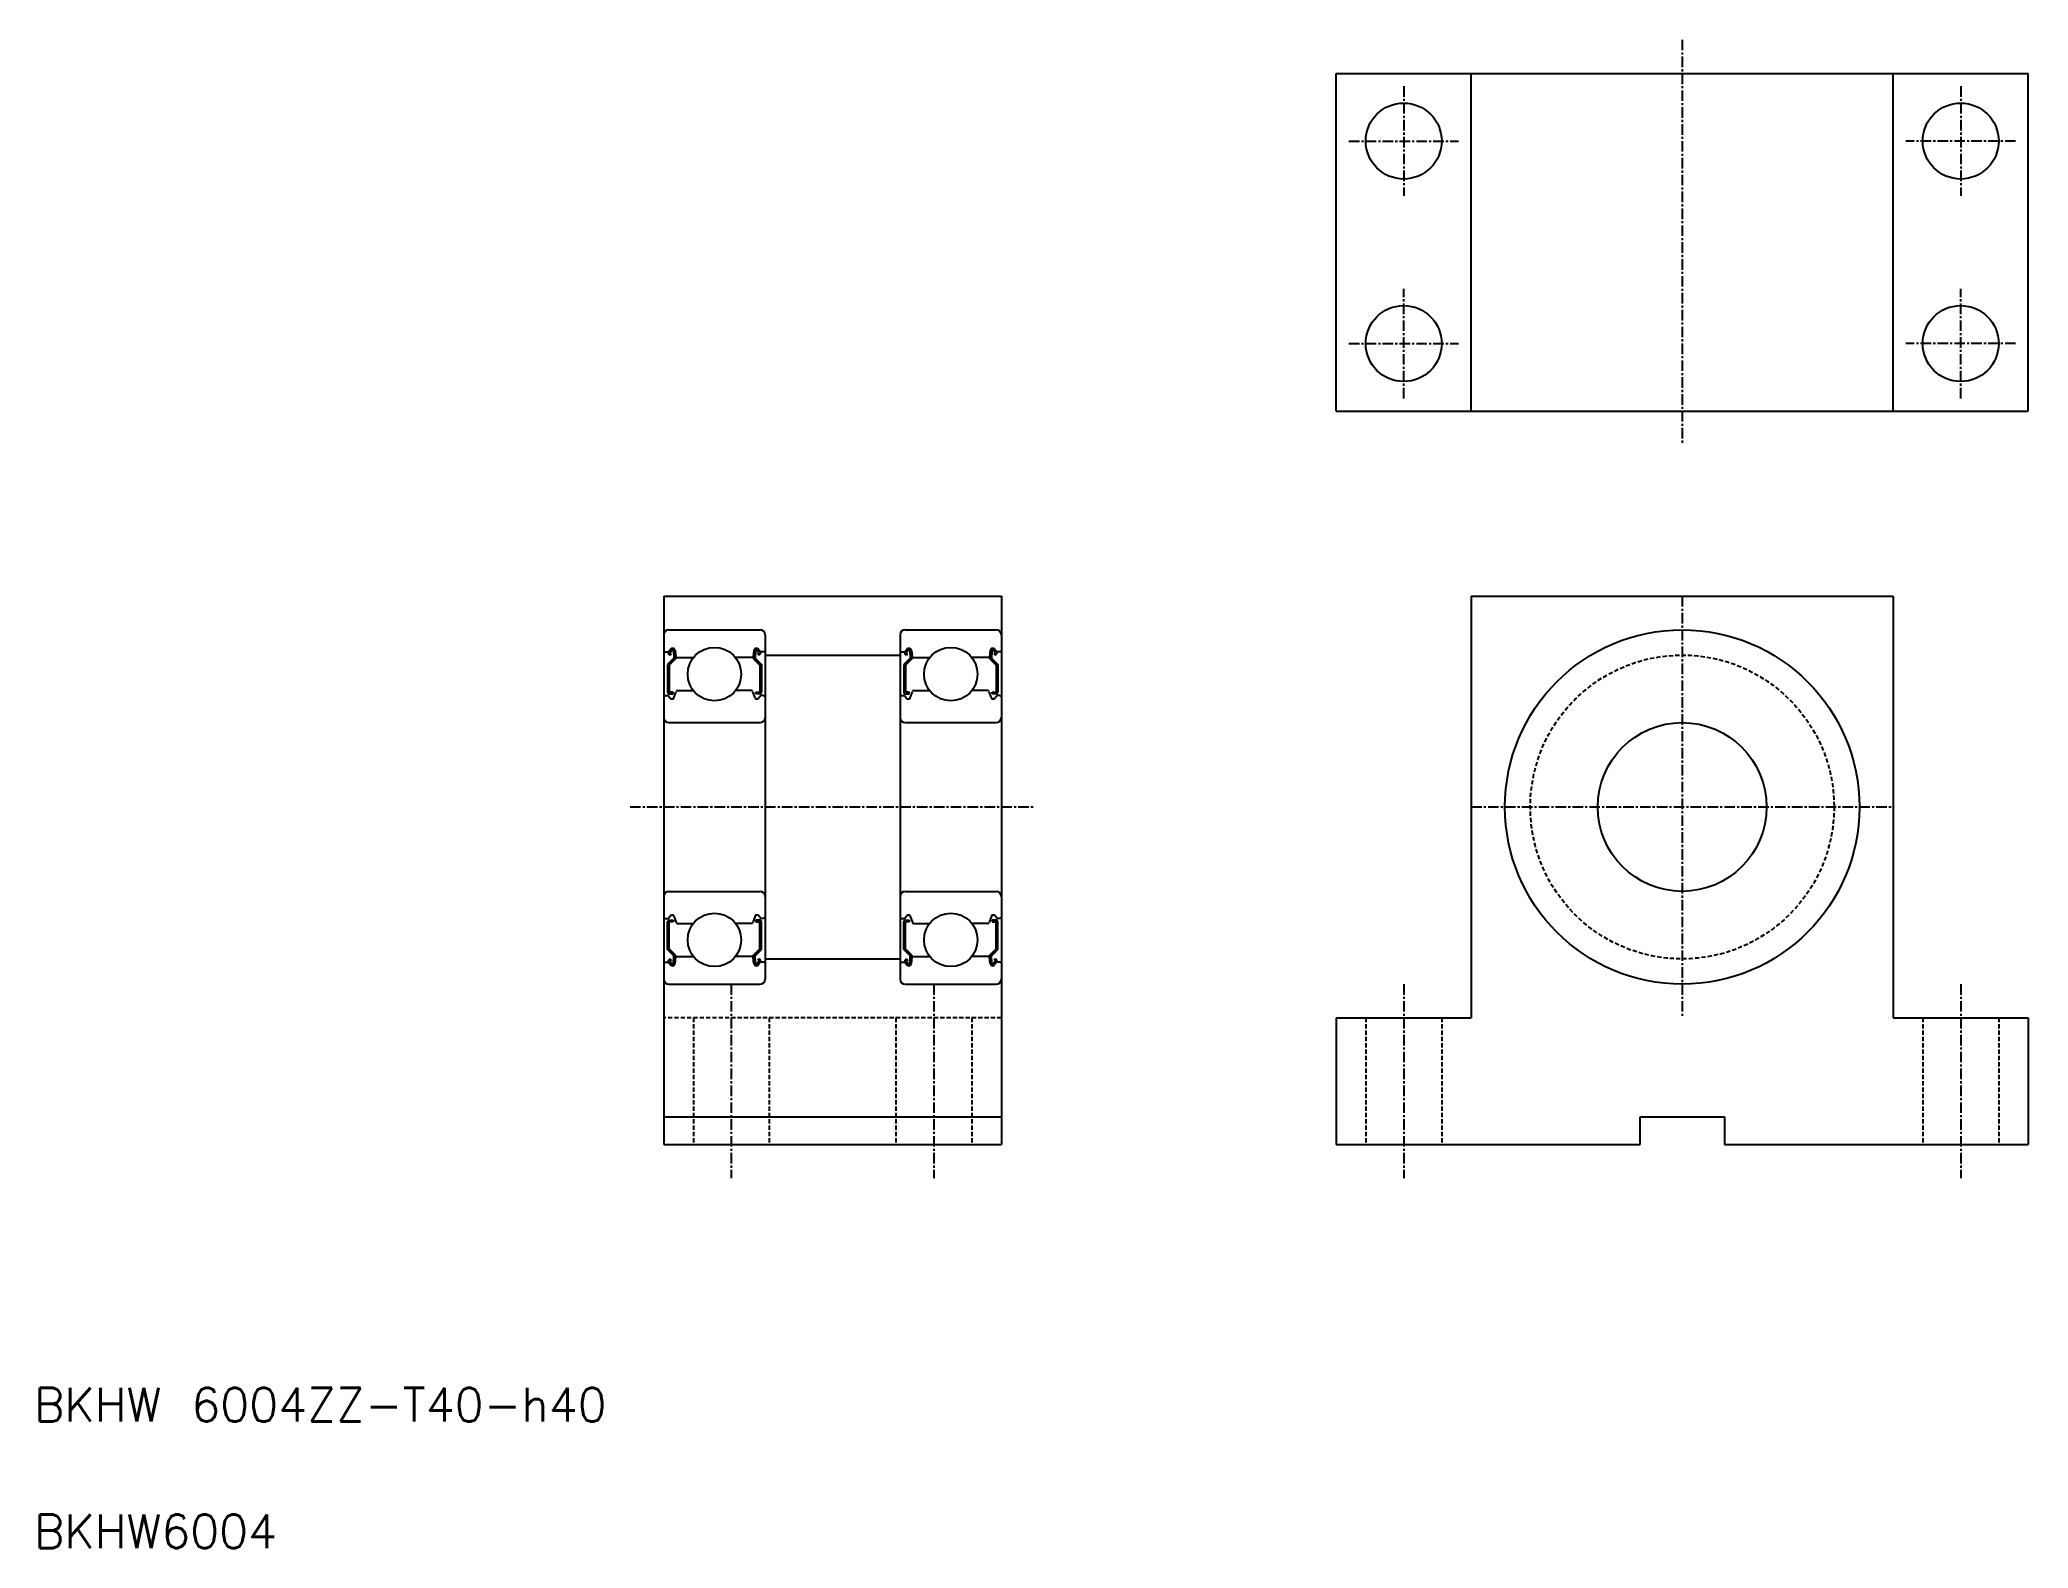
# Model space of a CAD drawing. Extents: x 11 to 246, y 10 to 189.
import ezdxf

# ---------------------------------------------------------------- set-up
doc = ezdxf.new("R2010")
doc.units = 0
doc.linetypes.add('CENTER', pattern=[2, 1.25, -0.25, 0.25, -0.25])
doc.linetypes.add('DASHED', pattern=[0.75, 0.5, -0.25])
doc.layers.get('0').update_dxf_attribs({"linetype": 'CONTINUOUS'})
doc.layers.add('CENTER', color=1, linetype='CENTER')
doc.styles.get("Standard").update_dxf_attribs({"font": 'txt.shx', "width": 0.7, "bigfont": 'bigfont.shx'})

msp = doc.modelspace()

# ---------------------------------------------------------------- linework, layer by layer
at = {"color": 7, "linetype": 'CONTINUOUS'}
for p, q in [((164.3, 144.76), (164.3, 184.76)), ((164.3, 184.76), (246.3, 184.76)), ((180.3, 144.76), (180.3, 184.76)), ((230.3, 144.76), (230.3, 184.76)), ((246.3, 144.76), (246.3, 184.76)), ((164.3, 144.76), (246.3, 144.76)), ((84.63, 122.84), (84.63, 57.84)), ((84.63, 122.84), (124.63, 122.84)), ((124.63, 122.84), (124.63, 57.84)), ((180.3, 122.84), (230.3, 122.84)), ((180.3, 122.84), (180.3, 72.84)), ((230.3, 122.84), (230.3, 72.84)), ((96.63, 115.84), (112.63, 115.84)), ((96.63, 79.84), (112.63, 79.84)), ((164.3, 72.84), (164.3, 57.84)), ((164.3, 72.84), (180.3, 72.84)), ((230.3, 72.84), (246.3, 72.84)), ((246.3, 72.84), (246.3, 57.84)), ((84.63, 61.14), (124.63, 61.14)), ((200.3, 61.14), (210.3, 61.14)), ((200.3, 57.84), (200.3, 61.14)), ((210.3, 61.14), (210.3, 57.84)), ((84.63, 57.84), (124.63, 57.84)), ((164.3, 57.84), (200.3, 57.84)), ((210.3, 57.84), (246.3, 57.84))]:
    msp.add_line(p, q, dxfattribs=at)
for p, q in [((84.63, 118.24), (84.63, 77.44)), ((85.23, 118.84), (96.03, 118.84)), ((96.63, 118.24), (96.63, 77.44)), ((112.63, 118.24), (112.63, 77.44)), ((113.23, 118.84), (124.03, 118.84)), ((124.63, 118.24), (124.63, 77.44)), ((84.73, 116.24), (85.19, 116.24)), ((85.82, 115.47), (85.07, 114.72)), ((85.19, 116.24), (85.44, 116.53)), ((85.37, 115.83), (85.22, 115.95)), ((85.35, 116.11), (85.6, 116.41)), ((85.5, 115.98), (85.35, 116.11)), ((85.37, 115.83), (85.5, 115.98)), ((85.77, 116.35), (85.82, 115.47)), ((85.97, 116.37), (86.04, 115.63)), ((86.02, 115.86), (86.02, 115.39)), ((86.14, 115.54), (88.13, 115.54)), ((95.13, 115.54), (93.14, 115.54)), ((95.3, 116.37), (95.23, 115.63)), ((95.25, 115.86), (95.25, 115.39)), ((95.49, 116.35), (95.45, 115.47)), ((95.45, 115.47), (96.2, 114.72)), ((95.92, 116.11), (95.67, 116.41)), ((95.77, 115.98), (95.92, 116.11)), ((95.9, 115.83), (95.77, 115.98)), ((96.07, 116.24), (95.82, 116.53)), ((95.9, 115.83), (96.05, 115.95)), ((96.53, 116.24), (96.07, 116.24)), ((112.73, 116.24), (113.19, 116.24)), ((113.82, 115.47), (113.07, 114.72)), ((113.19, 116.24), (113.44, 116.53)), ((113.37, 115.83), (113.22, 115.95)), ((113.35, 116.11), (113.6, 116.41)), ((113.5, 115.98), (113.35, 116.11)), ((113.37, 115.83), (113.5, 115.98)), ((113.77, 116.35), (113.82, 115.47)), ((113.97, 116.37), (114.04, 115.63)), ((114.02, 115.86), (114.02, 115.39)), ((114.14, 115.54), (116.13, 115.54)), ((123.13, 115.54), (121.14, 115.54)), ((123.3, 116.37), (123.23, 115.63)), ((123.25, 115.86), (123.25, 115.39)), ((123.49, 116.35), (123.45, 115.47)), ((123.45, 115.47), (124.2, 114.72)), ((123.92, 116.11), (123.67, 116.41)), ((123.77, 115.98), (123.92, 116.11)), ((123.9, 115.83), (123.77, 115.98)), ((124.07, 116.24), (123.82, 116.53)), ((123.9, 115.83), (124.05, 115.95)), ((124.53, 116.24), (124.07, 116.24)), ((85.07, 114.72), (85.07, 111.44)), ((86.02, 115.39), (85.27, 114.64)), ((85.27, 114.64), (85.27, 111.44)), ((95.25, 115.39), (96, 114.64)), ((96, 114.64), (96, 111.44)), ((96.2, 114.72), (96.2, 111.44)), ((113.07, 114.72), (113.07, 111.44)), ((114.02, 115.39), (113.27, 114.64)), ((113.27, 114.64), (113.27, 111.44)), ((123.25, 115.39), (124, 114.64)), ((124, 114.64), (124, 111.44)), ((124.2, 114.72), (124.2, 111.44)), ((84.83, 111.04), (85.13, 111.04)), ((85.13, 111.04), (85.41, 110.71)), ((85.72, 111.44), (85.27, 111.44)), ((85.27, 111.24), (85.72, 111.24)), ((85.72, 111.24), (85.72, 111.44)), ((85.82, 110.77), (86.08, 111.5)), ((86.27, 111.64), (88.13, 111.64)), ((95, 111.64), (93.14, 111.64)), ((95.45, 110.77), (95.18, 111.5)), ((95.55, 111.24), (95.55, 111.44)), ((95.55, 111.44), (96, 111.44)), ((96, 111.24), (95.55, 111.24)), ((96.13, 111.04), (95.86, 110.71)), ((96.43, 111.04), (96.13, 111.04)), ((112.83, 111.04), (113.13, 111.04)), ((113.13, 111.04), (113.41, 110.71)), ((113.72, 111.44), (113.27, 111.44)), ((113.27, 111.24), (113.72, 111.24)), ((113.72, 111.24), (113.72, 111.44)), ((113.82, 110.77), (114.08, 111.5)), ((114.27, 111.64), (116.13, 111.64)), ((123, 111.64), (121.14, 111.64)), ((123.45, 110.77), (123.18, 111.5)), ((123.55, 111.24), (123.55, 111.44)), ((123.55, 111.44), (124, 111.44)), ((124, 111.24), (123.55, 111.24)), ((124.13, 111.04), (123.86, 110.71)), ((124.43, 111.04), (124.13, 111.04)), ((85.56, 110.64), (85.63, 110.64)), ((95.71, 110.64), (95.64, 110.64)), ((113.56, 110.64), (113.63, 110.64)), ((123.71, 110.64), (123.64, 110.64)), ((85.23, 107.84), (96.03, 107.84)), ((113.23, 107.84), (124.03, 107.84)), ((85.23, 87.84), (96.03, 87.84)), ((113.23, 87.84), (124.03, 87.84)), ((85.13, 84.64), (85.41, 84.97)), ((85.56, 85.04), (85.63, 85.04)), ((85.82, 84.9), (86.08, 84.17)), ((95.45, 84.9), (95.18, 84.17)), ((95.71, 85.04), (95.64, 85.04)), ((96.13, 84.64), (95.86, 84.97)), ((113.13, 84.64), (113.41, 84.97)), ((113.56, 85.04), (113.63, 85.04)), ((113.82, 84.9), (114.08, 84.17)), ((123.45, 84.9), (123.18, 84.17)), ((123.71, 85.04), (123.64, 85.04)), ((124.13, 84.64), (123.86, 84.97)), ((84.83, 84.64), (85.13, 84.64)), ((85.07, 80.95), (85.07, 84.24)), ((85.27, 84.44), (85.72, 84.44)), ((85.72, 84.24), (85.27, 84.24)), ((85.27, 81.04), (85.27, 84.24)), ((85.72, 84.44), (85.72, 84.24)), ((86.27, 84.04), (88.13, 84.04)), ((95, 84.04), (93.14, 84.04)), ((95.55, 84.44), (95.55, 84.24)), ((96, 84.44), (95.55, 84.44)), ((95.55, 84.24), (96, 84.24)), ((96, 81.04), (96, 84.24)), ((96.43, 84.64), (96.13, 84.64)), ((96.2, 80.95), (96.2, 84.24)), ((112.83, 84.64), (113.13, 84.64)), ((113.07, 80.95), (113.07, 84.24)), ((113.27, 84.44), (113.72, 84.44)), ((113.27, 81.04), (113.27, 84.24)), ((113.72, 84.24), (113.27, 84.24)), ((113.72, 84.44), (113.72, 84.24)), ((114.27, 84.04), (116.13, 84.04)), ((123, 84.04), (121.14, 84.04)), ((123.55, 84.44), (123.55, 84.24)), ((124, 84.44), (123.55, 84.44)), ((123.55, 84.24), (124, 84.24)), ((124, 81.04), (124, 84.24)), ((124.43, 84.64), (124.13, 84.64)), ((124.2, 80.95), (124.2, 84.24)), ((85.82, 80.2), (85.07, 80.95)), ((86.02, 80.29), (85.27, 81.04)), ((85.77, 79.33), (85.82, 80.2)), ((86.02, 79.82), (86.02, 80.29)), ((86.14, 80.14), (88.13, 80.14)), ((95.13, 80.14), (93.14, 80.14)), ((95.25, 80.29), (96, 81.04)), ((95.25, 79.82), (95.25, 80.29)), ((95.45, 80.2), (96.2, 80.95)), ((95.49, 79.33), (95.45, 80.2)), ((113.82, 80.2), (113.07, 80.95)), ((114.02, 80.29), (113.27, 81.04)), ((113.77, 79.33), (113.82, 80.2)), ((114.02, 79.82), (114.02, 80.29)), ((114.14, 80.14), (116.13, 80.14)), ((123.13, 80.14), (121.14, 80.14)), ((123.25, 80.29), (124, 81.04)), ((123.25, 79.82), (123.25, 80.29)), ((123.45, 80.2), (124.2, 80.95)), ((123.49, 79.33), (123.45, 80.2)), ((84.73, 79.44), (85.19, 79.44)), ((85.19, 79.44), (85.44, 79.14)), ((85.37, 79.85), (85.22, 79.72)), ((85.5, 79.69), (85.35, 79.57)), ((85.35, 79.57), (85.6, 79.27)), ((85.37, 79.85), (85.5, 79.69)), ((85.97, 79.31), (86.04, 80.05)), ((95.3, 79.31), (95.23, 80.05)), ((95.92, 79.57), (95.67, 79.27)), ((95.9, 79.85), (95.77, 79.69)), ((95.77, 79.69), (95.92, 79.57)), ((96.07, 79.44), (95.82, 79.14)), ((95.9, 79.85), (96.05, 79.72)), ((96.53, 79.44), (96.07, 79.44)), ((112.73, 79.44), (113.19, 79.44)), ((113.19, 79.44), (113.44, 79.14)), ((113.37, 79.85), (113.22, 79.72)), ((113.5, 79.69), (113.35, 79.57)), ((113.35, 79.57), (113.6, 79.27)), ((113.37, 79.85), (113.5, 79.69)), ((113.97, 79.31), (114.04, 80.05)), ((123.3, 79.31), (123.23, 80.05)), ((123.92, 79.57), (123.67, 79.27)), ((123.9, 79.85), (123.77, 79.69)), ((123.77, 79.69), (123.92, 79.57)), ((124.07, 79.44), (123.82, 79.14)), ((123.9, 79.85), (124.05, 79.72)), ((124.53, 79.44), (124.07, 79.44)), ((85.23, 76.84), (96.03, 76.84)), ((88.13, 76.84), (88.13, 76.84)), ((90.63, 76.84), (90.63, 76.84)), ((113.23, 76.84), (124.03, 76.84)), ((116.13, 76.84), (116.13, 76.84)), ((118.63, 76.84), (118.63, 76.84))]:
    msp.add_line(p, q)
at = {"color": 3, "linetype": 'DASHED'}
for p, q in [((124.63, 72.84), (84.63, 72.84)), ((88.13, 72.84), (88.13, 57.84)), ((97.13, 72.84), (97.13, 57.84)), ((112.13, 72.84), (112.13, 57.84)), ((121.13, 72.84), (121.13, 57.84)), ((167.8, 72.84), (167.8, 57.84)), ((176.8, 72.84), (176.8, 57.84)), ((233.8, 72.84), (233.8, 57.84)), ((242.8, 72.84), (242.8, 57.84))]:
    msp.add_line(p, q, dxfattribs=at)
at = {"color": 7, "linetype": 'CONTINUOUS'}
for centre, radius in [((172.3, 176.76), 4.5), ((238.3, 176.76), 4.5), ((172.3, 152.76), 4.5), ((238.3, 152.76), 4.5), ((205.3, 97.84), 21), ((205.3, 97.84), 10)]:
    msp.add_circle(centre, radius, dxfattribs=at)
for centre in [(90.63, 113.59), (118.63, 113.59), (90.63, 82.09), (118.63, 82.09)]:
    msp.add_circle(centre, 3.17)
at = {"color": 3, "linetype": 'DASHED'}
msp.add_circle((205.3, 97.84), 18, dxfattribs=at)
for centre, radius, start, end in [((85.23, 118.24), 0.6, 90, 180), ((96.03, 118.24), 0.6, 0, 90), ((113.23, 118.24), 0.6, 90, 180), ((124.03, 118.24), 0.6, 0, 90), ((84.73, 116.34), 0.1, 180, 270), ((85.35, 116.11), 0.2, 140.002, 230.0826), ((85.67, 116.34), 0.3, 4.9967, 140.002), ((85.67, 116.34), 0.1, 2.8198, 140.0002), ((86.14, 115.64), 0.1, 184.9967, 270), ((95.13, 115.64), 0.1, 270, 355.0033), ((95.6, 116.34), 0.3, 39.998, 175.0033), ((95.59, 116.34), 0.1, 39.9998, 177.1802), ((95.92, 116.11), 0.2, 309.9174, 39.998), ((96.53, 116.34), 0.1, 270, 0), ((112.73, 116.34), 0.1, 180, 270), ((113.35, 116.11), 0.2, 140.002, 230.0826), ((113.67, 116.34), 0.3, 4.9967, 140.002), ((113.67, 116.34), 0.1, 2.8198, 140.0002), ((114.14, 115.64), 0.1, 184.9967, 270), ((123.13, 115.64), 0.1, 270, 355.0033), ((123.6, 116.34), 0.3, 39.998, 175.0033), ((123.59, 116.34), 0.1, 39.9998, 177.1802), ((123.92, 116.11), 0.2, 309.9174, 39.998), ((124.53, 116.34), 0.1, 270, 0), ((84.83, 110.84), 0.2, 90, 180), ((85.27, 111.44), 0.2, 180, 270), ((85.63, 110.84), 0.2, 270, 339.9914), ((86.27, 111.44), 0.2, 90, 159.9914), ((95, 111.44), 0.2, 20.0086, 90), ((95.64, 110.84), 0.2, 200.0086, 270), ((96, 111.44), 0.2, 270, 0), ((96.43, 110.84), 0.2, 0, 90), ((112.83, 110.84), 0.2, 90, 180), ((113.27, 111.44), 0.2, 180, 270), ((113.63, 110.84), 0.2, 270, 339.9914), ((114.27, 111.44), 0.2, 90, 159.9914), ((123, 111.44), 0.2, 20.0086, 90), ((123.64, 110.84), 0.2, 200.0086, 270), ((124, 111.44), 0.2, 270, 0), ((124.43, 110.84), 0.2, 0, 90), ((85.23, 108.44), 0.6, 180, 270), ((85.56, 110.84), 0.2, 219.9945, 270), ((95.71, 110.84), 0.2, 270, 320.0055), ((96.03, 108.44), 0.6, 270, 0), ((113.23, 108.44), 0.6, 180, 270), ((113.56, 110.84), 0.2, 219.9945, 270), ((123.71, 110.84), 0.2, 270, 320.0055), ((124.03, 108.44), 0.6, 270, 0), ((85.23, 87.24), 0.6, 90, 180), ((96.03, 87.24), 0.6, 0, 90), ((113.23, 87.24), 0.6, 90, 180), ((124.03, 87.24), 0.6, 0, 90), ((84.83, 84.84), 0.2, 180, 270), ((85.56, 84.84), 0.2, 90, 140.0055), ((85.63, 84.84), 0.2, 20.0086, 90), ((95.64, 84.84), 0.2, 90, 159.9914), ((95.71, 84.84), 0.2, 39.9945, 90), ((96.43, 84.84), 0.2, 270, 0), ((112.83, 84.84), 0.2, 180, 270), ((113.56, 84.84), 0.2, 90, 140.0055), ((113.63, 84.84), 0.2, 20.0086, 90), ((123.64, 84.84), 0.2, 90, 159.9914), ((123.71, 84.84), 0.2, 39.9945, 90), ((124.43, 84.84), 0.2, 270, 0), ((85.27, 84.24), 0.2, 90, 180), ((86.27, 84.24), 0.2, 200.0086, 270), ((95, 84.24), 0.2, 270, 339.9914), ((96, 84.24), 0.2, 0, 90), ((113.27, 84.24), 0.2, 90, 180), ((114.27, 84.24), 0.2, 200.0086, 270), ((123, 84.24), 0.2, 270, 339.9914), ((124, 84.24), 0.2, 0, 90), ((86.14, 80.04), 0.1, 90, 175.0033), ((95.13, 80.04), 0.1, 4.9967, 90), ((114.14, 80.04), 0.1, 90, 175.0033), ((123.13, 80.04), 0.1, 4.9967, 90), ((84.73, 79.34), 0.1, 90, 180), ((85.35, 79.57), 0.2, 129.9174, 219.998), ((85.67, 79.33), 0.3, 219.998, 355.0033), ((85.67, 79.33), 0.1, 219.9998, 357.1802), ((95.6, 79.33), 0.3, 184.9967, 320.002), ((95.59, 79.33), 0.1, 182.8198, 320.0002), ((95.92, 79.57), 0.2, 320.002, 50.0826), ((96.53, 79.34), 0.1, 0, 90), ((112.73, 79.34), 0.1, 90, 180), ((113.35, 79.57), 0.2, 129.9174, 219.998), ((113.67, 79.33), 0.3, 219.998, 355.0033), ((113.67, 79.33), 0.1, 219.9998, 357.1802), ((123.6, 79.33), 0.3, 184.9967, 320.002), ((123.59, 79.33), 0.1, 182.8198, 320.0002), ((123.92, 79.57), 0.2, 320.002, 50.0826), ((124.53, 79.34), 0.1, 0, 90), ((85.23, 77.44), 0.6, 180, 270), ((96.03, 77.44), 0.6, 270, 0), ((113.23, 77.44), 0.6, 180, 270), ((124.03, 77.44), 0.6, 270, 0)]:
    msp.add_arc(centre, radius, start, end)
at = {"layer": 'CENTER', "color": 1, "linetype": 'CENTER'}
for p, q in [((205.3, 188.76), (205.3, 140.76)), ((172.3, 183.26), (172.3, 170.26)), ((238.3, 183.26), (238.3, 170.26)), ((165.8, 176.76), (178.8, 176.76)), ((244.8, 176.76), (231.8, 176.76)), ((172.3, 146.26), (172.3, 159.26)), ((238.3, 146.26), (238.3, 159.26)), ((165.8, 152.76), (178.8, 152.76)), ((244.8, 152.76), (231.8, 152.76)), ((205.3, 122.84), (205.3, 72.84)), ((80.63, 97.84), (128.63, 97.84)), ((180.3, 97.84), (230.3, 97.84)), ((92.63, 76.84), (92.63, 53.84)), ((116.63, 76.84), (116.63, 53.84)), ((172.3, 76.84), (172.3, 53.84)), ((238.3, 76.84), (238.3, 53.84))]:
    msp.add_line(p, q, dxfattribs=at)

# ---------------------------------------------------------------- texts
at = {"color": 7, "linetype": 'CONTINUOUS'}
for s, p in [('BKHW 6004ZZ-T40-h40', (10, 25)), ('BKHW6004', (10, 10))]:
    msp.add_text(s, height=4, dxfattribs=at).set_placement(p)

doc.saveas('drawing.dxf')
